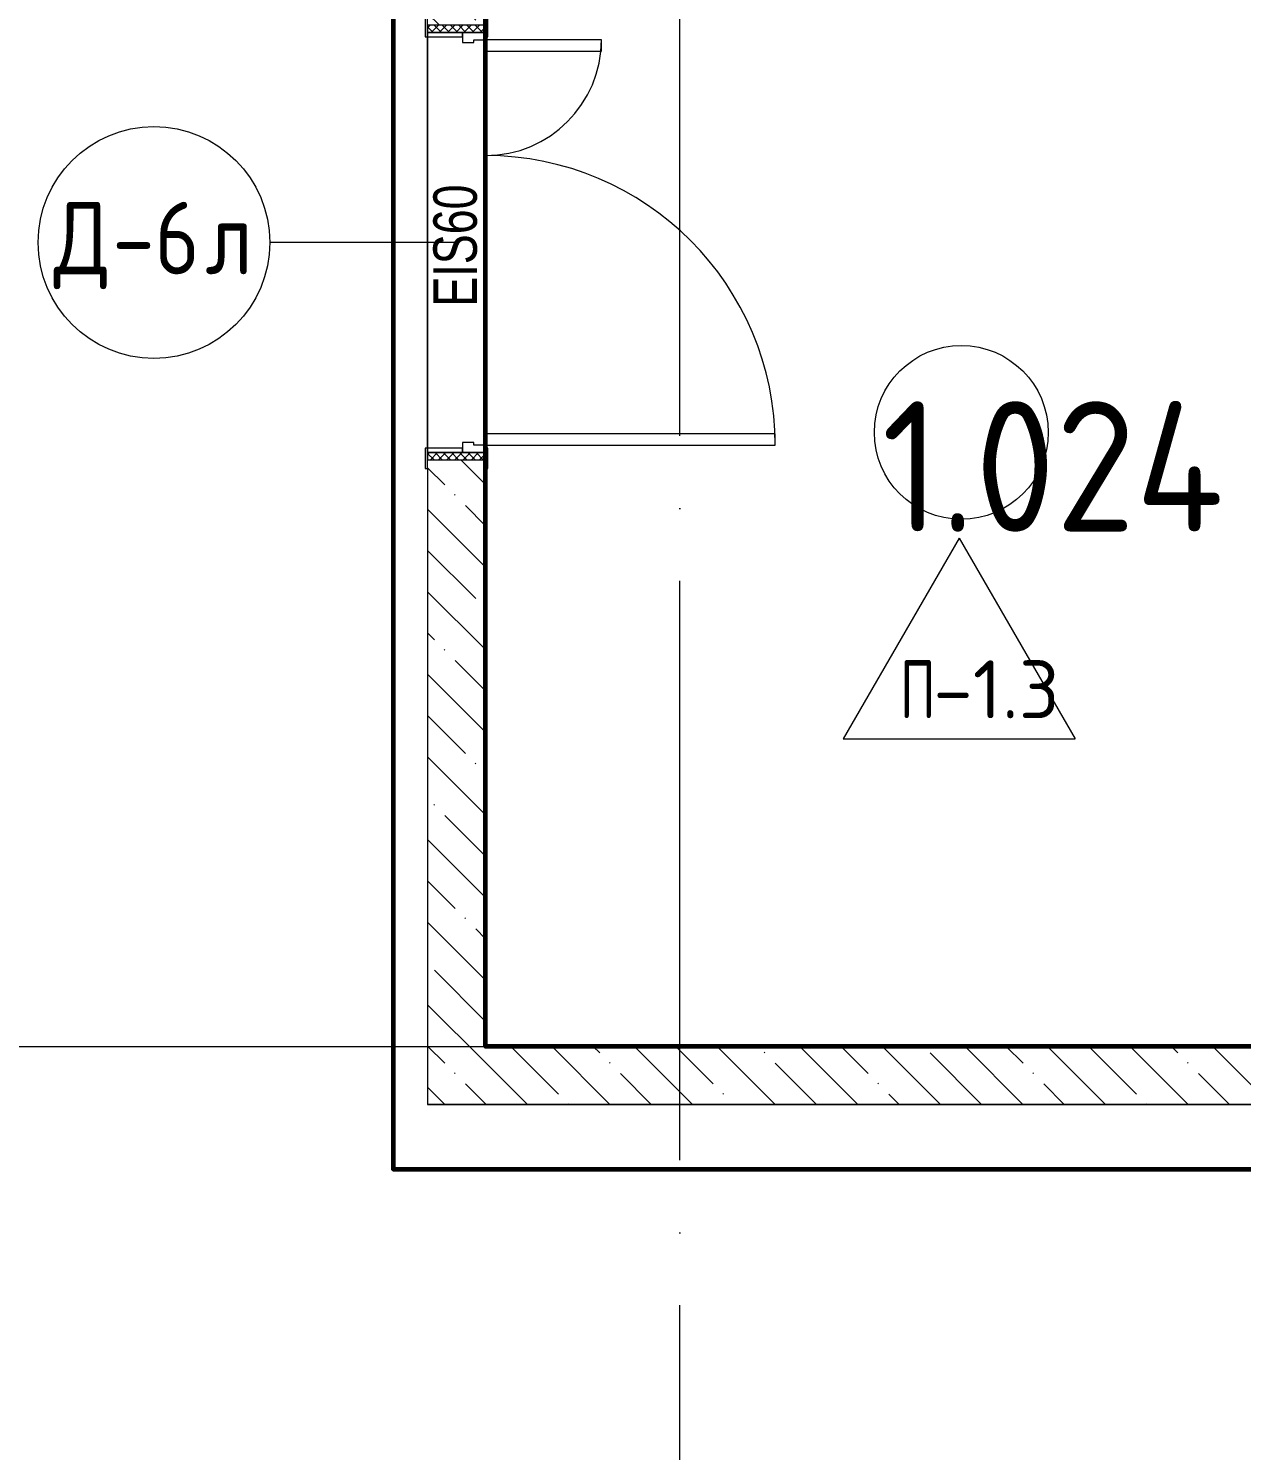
# Model space of a CAD drawing. Header units: millimetres. Extents: x -592259 to 288321, y -552984 to 293768.
# Drawn here: x 84840 to 89027, y 38580 to 43489 of the extents above; entities that cross this region are included whole.
import ezdxf

# ---------------------------------------------------------------- set-up
doc = ezdxf.new("R2010")
doc.units = ezdxf.units.MM
doc.linetypes.add('ADSK_Линия сетки', pattern=[2500, 2000, -250, 0, -250])
for name, color, linetype, lineweight in [('4.2) Штук 4 вып', 6, 'Continuous', 60), ('A-AREA-____-IDEN', 250, 'Continuous', 9), ('A-DOOR-____-IDEN', 250, 'Continuous', 9), ('A-DOOR-____-MCUT', 250, 'Continuous', 5), ('A-DOOR-____-OTLN', 250, 'Continuous', 5), ('A-DOOR-FRAM-MCUT', 250, 'Continuous', 5), ('A-DOOR-FRAM-OTLN', 250, 'Continuous', 5), ('A-FLOR-____-IDEN', 250, 'Continuous', 9), ('A-FLOR-____-OTLN', 250, 'Continuous', 9), ('A-WALL-____-MCUT', 250, 'Continuous', 13), ('A-WALL-____-PATT', 250, 'Continuous', 13), ('I-WALL-____-OTLN', 250, 'Continuous', 9), ('S-GRID-____-OTLN', 250, 'Continuous', 9)]:
    doc.layers.add(name, color=color, linetype=linetype, lineweight=lineweight)
doc.styles.add('Arial Narrow', font='ARIALN.TTF', dxfattribs={"width": 0.9, "height": 150})
doc.styles.add('GOST Common_1', font='', dxfattribs={"width": 0.9, "height": 250})
doc.styles.add('ISOCPEUR_1', font='isocpeur.ttf', dxfattribs={"width": 0.9, "height": 250})
doc.styles.add('ISOCPEUR_2', font='isocpeur.ttf', dxfattribs={"height": 160})
doc.styles.get('GOST Common_1').set_extended_font_data('GOST Common')
pattern_1 = [(135, (12287.91, -0.0006), (-142.5612, -142.5612), []), (135, (12430.48, -0.0006), (-142.5612, -142.5612), [252.016, -50.403, 3.353, -47.05])]

# ---------------------------------------------------------------- blocks, each defined once
blk = doc.blocks.new('Дверь_СКБ_2Ст_Внутренняя1 - Н_Д-6л_1500x2100h_Лифтовой холл _зона безопасности МГН_-42114825-АР1_Маркировочный план 1 этажа С2и3')
at = {"layer": 'A-DOOR-____-OTLN'}
h = blk.add_hatch(dxfattribs=at)
h.set_pattern_fill('FP_50', color=256, style=0, pattern_type=2)
h.set_pattern_definition([(135, (1551.41, 164.685), (-14.14214, -14.14214), []), (225, (1551.41, 164.685), (14.14214, -14.14214), [])])
h.paths.add_polyline_path([(762.5, 100), (737.5, 100), (737.5, -100), (762.5, -100)])
at = {"layer": 'A-DOOR-FRAM-OTLN'}
h = blk.add_hatch(dxfattribs=at)
h.set_pattern_fill('FP_51', color=256, style=0, pattern_type=2)
h.set_pattern_definition([(45, (-571.384, 164.685), (-14.1421, 14.1421), []), (135, (-571.384, 164.685), (-14.1421, -14.1421), [])])
h.paths.add_polyline_path([(-712.5, 100), (-737.5, 100), (-737.5, -100), (-712.5, -100)])
at = {"layer": 'A-DOOR-____-MCUT'}
for p, q in [((712.5, 1100), (672.5, 1100)), ((672.5, 1100), (672.5, 100)), ((712.5, 100), (712.5, 1100)), ((-687.5, 500), (-687.5, 100)), ((-647.5, 500), (-687.5, 500)), ((-647.5, 100), (-647.5, 500)), ((-687.5, 100), (-647.5, 100)), ((672.5, 100), (712.5, 100))]:
    blk.add_line(p, q, dxfattribs=at)
at = {"layer": 'A-DOOR-____-OTLN'}
for centre, radius, start, end in [((712.5, 100), 1000, 90, 180), ((-687.5, 100), 400, 0, 90)]:
    blk.add_arc(centre, radius, start, end, dxfattribs=at)
at = {"layer": 'A-DOOR-FRAM-MCUT'}
for p, q in [((-697.5, 108), (-767.5, 108)), ((-767.5, 108), (-767.5, 100)), ((-767.5, 100), (-697.5, 100)), ((-712.5, 100), (-737.5, 100)), ((-737.5, 100), (-737.5, -100)), ((-687.5, 100), (-712.5, 100)), ((-712.5, 100), (-712.5, 20)), ((-712.5, -100), (-712.5, 100)), ((-697.5, 100), (-712.5, 100)), ((-712.5, 100), (-712.5, 99)), ((-712.5, 99), (-697.5, 99)), ((-697.5, 100), (-697.5, 108)), ((-697.5, 99), (-697.5, 100)), ((-687.5, 60), (-687.5, 100)), ((712.5, 100), (712.5, 60)), ((737.5, 100), (712.5, 100)), ((792.5, 108), (722.5, 108)), ((722.5, 108), (722.5, 100)), ((737.5, 100), (722.5, 100)), ((722.5, 100), (722.5, 99)), ((722.5, 100), (792.5, 100)), ((722.5, 99), (737.5, 99)), ((737.5, 20), (737.5, 100)), ((762.5, 100), (737.5, 100)), ((737.5, 100), (737.5, -100)), ((737.5, 99), (737.5, 100)), ((762.5, -100), (762.5, 100)), ((792.5, 100), (792.5, 108)), ((-677.5, 60), (-687.5, 60)), ((-677.5, 20), (-677.5, 60)), ((712.5, 60), (702.5, 60)), ((702.5, 60), (702.5, 20)), ((-712.5, 20), (-677.5, 20)), ((-697.5, 20), (-712.5, 20)), ((-712.5, 20), (-712.5, -100)), ((-697.5, -100), (-697.5, 20)), ((702.5, 20), (737.5, 20)), ((737.5, 20), (722.5, 20)), ((722.5, 20), (722.5, -100)), ((737.5, -100), (737.5, 20)), ((-697.5, -100), (-767.5, -100)), ((-767.5, -100), (-767.5, -108)), ((-767.5, -108), (-697.5, -108)), ((-737.5, -100), (-712.5, -100)), ((-712.5, -100), (-697.5, -100)), ((-697.5, -108), (-697.5, -100)), ((722.5, -100), (737.5, -100)), ((792.5, -100), (722.5, -100)), ((722.5, -100), (722.5, -108)), ((722.5, -108), (792.5, -108)), ((737.5, -100), (762.5, -100)), ((792.5, -108), (792.5, -100))]:
    blk.add_line(p, q, dxfattribs=at)
blk = doc.blocks.new('AAR_СКБ_Марка_Помещения_мал - Номер-28977439-АР1_Маркировочный план 1 этажа С2и3')
at = {"layer": 'A-AREA-____-IDEN'}
blk.add_circle((-0.028, 0), 3, dxfattribs=at)
blk = doc.blocks.new('AAR_СКБ_Марка_Перекрытия - Марка пола-17325028-АР1_Маркировочный план 1 этажа С2и3')
at = {"layer": 'A-FLOR-____-IDEN'}
for p, q in [((0, 6.932), (-4.002, 0)), ((0, 6.932), (4.002, 0)), ((-4.002, 0), (4.002, 0))]:
    blk.add_line(p, q, dxfattribs=at)
blk = doc.blocks.new('ADSK_Марка_Дверь - Типоразмер_ADSK_Марка-30565456-АР1_Маркировочный план 1 этажа С2и3')
at = {"layer": 'A-DOOR-____-IDEN'}
blk.add_circle((0, 0), 4, dxfattribs=at)

msp = doc.modelspace()

# ---------------------------------------------------------------- hatches: boundary and pattern name
at = {"layer": 'A-WALL-____-PATT', "lineweight": 15, "true_color": 0x000000}
h = msp.add_hatch(dxfattribs=at)
h.set_pattern_fill('FP_1', color=18, style=0, pattern_type=2)
h.set_pattern_definition(pattern_1)
h.paths.add_polyline_path([(86417.9138, 39775.023), (86417.9138, 41999.9994), (86217.9138, 41999.9994), (86217.9138, 39775.023)])
h.paths.add_polyline_path([(86217.9138, 43499.9994), (86417.9138, 43499.9994), (86417.9138, 43954.9403), (86217.9138, 43954.9403), (86217.9138, 43529.9994)])
h = msp.add_hatch(dxfattribs=at)
h.set_pattern_fill('FP_1', color=18, style=0, pattern_type=2)
h.set_pattern_definition(pattern_1)
h.paths.add_polyline_path([(89368.5648, 39775.023), (89887.8919, 39775.023), (89887.8919, 39975.023), (86417.9138, 39975.023), (86417.9138, 39775.023), (88084.3859, 39775.023)])

# ---------------------------------------------------------------- linework, layer by layer
at = {"layer": '4.2) Штук 4 вып'}
msp.add_lwpolyline([(82048.9625, 43047.7006), (82048.9625, 45525), (86098.7977, 45525), (86098.7977, 39551.7571), (90392.9138, 39551.7571)], dxfattribs=at)
msp.add_lwpolyline([(86417.9138, 43754.9403), (89887.8919, 43754.9403), (89887.8919, 39974.9994), (86417.9138, 39974.9994)], close=True, dxfattribs=at)
at = {"layer": 'A-DOOR-____-IDEN', "color": 18, "true_color": 0x000000}
msp.add_line((86317.9138, 42749.9994), (85673.188, 42749.9994), dxfattribs=at)
at = {"layer": 'A-FLOR-____-OTLN', "color": 18, "lineweight": 5, "true_color": 0x000000}
for p, q in [((86217.9138, 43459.9994), (86217.9138, 42039.9994)), ((89887.8919, 39774.9661), (86217.9138, 39774.9661))]:
    msp.add_line(p, q, dxfattribs=at)
at = {"layer": 'A-WALL-____-MCUT', "color": 18, "lineweight": 15, "true_color": 0x000000}
for p, q in [((86217.9138, 41969.9994), (86217.9138, 39775.023)), ((86417.9138, 39975.023), (86417.9138, 41969.9994)), ((89887.8919, 39975.023), (86417.9138, 39975.023)), ((86217.9138, 39775.023), (89887.8919, 39775.023))]:
    msp.add_line(p, q, dxfattribs=at)
at = {"layer": 'I-WALL-____-OTLN', "color": 18, "lineweight": 15, "true_color": 0x000000}
for p, q in [((86217.9138, 42039.9994), (86217.9138, 43459.9994)), ((86417.9138, 43409.9994), (86417.9138, 42089.9994))]:
    msp.add_line(p, q, dxfattribs=at)
at = {"layer": 'S-GRID-____-OTLN', "color": 18, "linetype": 'ADSK_Линия сетки', "true_color": 0x000000}
for p, q in [((87087.9138, -2919.5356), (87087.9138, 61063.6538)), ((77240.3519, 39975), (168626.8279, 39975))]:
    msp.add_line(p, q, dxfattribs=at)

# ---------------------------------------------------------------- block references
at = {"layer": 'A-AREA-____-IDEN', "color": 18, "true_color": 0x000000, "xscale": 99.99999999999993, "yscale": 99.99999999999993, "zscale": 99.99999999999993}
msp.add_blockref('AAR_СКБ_Марка_Помещения_мал - Номер-28977439-АР1_Маркировочный план 1 этажа С2и3', (88062.8338, 42094.5478), dxfattribs=at)
at = {"layer": 'A-DOOR-____-IDEN', "color": 18, "true_color": 0x000000, "xscale": 99.99999999999993, "yscale": 99.99999999999993, "zscale": 99.99999999999993}
msp.add_blockref('ADSK_Марка_Дверь - Типоразмер_ADSK_Марка-30565456-АР1_Маркировочный план 1 этажа С2и3', (85273.188, 42749.9994), dxfattribs=at)
at = {"layer": 'A-DOOR-____-OTLN', "color": 18, "true_color": 0x000000, "rotation": 270}
msp.add_blockref('Дверь_СКБ_2Ст_Внутренняя1 - Н_Д-6л_1500x2100h_Лифтовой холл _зона безопасности МГН_-42114825-АР1_Маркировочный план 1 этажа С2и3', (86317.9138, 42762.4994), dxfattribs=at)
at = {"layer": 'A-FLOR-____-IDEN', "color": 18, "true_color": 0x000000, "xscale": 99.99999999999993, "yscale": 99.99999999999993, "zscale": 99.99999999999993}
msp.add_blockref('AAR_СКБ_Марка_Перекрытия - Марка пола-17325028-АР1_Маркировочный план 1 этажа С2и3', (88052.9029, 41036.3753), dxfattribs=at)

# ---------------------------------------------------------------- texts
at = {"layer": 'A-AREA-____-IDEN', "color": 18, "true_color": 0x000000, "insert": (87785.3334, 42202.0333), "char_height": 450, "width": 628.523, "attachment_point": 1, "style": 'ISOCPEUR_1'}
msp.add_mtext('1.024', dxfattribs=at)
at = {"layer": 'A-DOOR-____-IDEN', "color": 18, "true_color": 0x000000, "insert": (86237.7653, 42529.042), "char_height": 150, "width": 526.708687, "attachment_point": 1, "rotation": 90, "style": 'Arial Narrow'}
msp.add_mtext('EIS60', dxfattribs=at)
at = {"layer": 'A-DOOR-____-IDEN', "color": 18, "true_color": 0x000000, "char_height": 250, "attachment_point": 1, "style": 'GOST Common_1'}
for s, insert, width in [('\\fGOST Common|b0|i0|c204|p34|;\\W.9;Д', (84927.1306, 42890.45), 245.316375), ('-6', (85129.5369, 42890.45), 389.620125), ('\\fGOST Common|b0|i0|c204|p34|;\\W.9;л', (85451.0056, 42890.45), 194.810062)]:
    msp.add_mtext(s, dxfattribs=dict(at, insert=insert, width=width))
at = {"layer": 'A-FLOR-____-IDEN', "color": 18, "true_color": 0x000000, "char_height": 200, "attachment_point": 1, "style": 'ISOCPEUR_2'}
for s, insert, width in [('\\fISOCPEUR|b0|i0|c204|p34|;\\W.7;П', (87847.668, 41307.7611), 140.295312), ('-1.3', (87963.4232, 41307.7611), 381.60325)]:
    msp.add_mtext(s, dxfattribs=dict(at, insert=insert, width=width))

doc.saveas('drawing.dxf')
